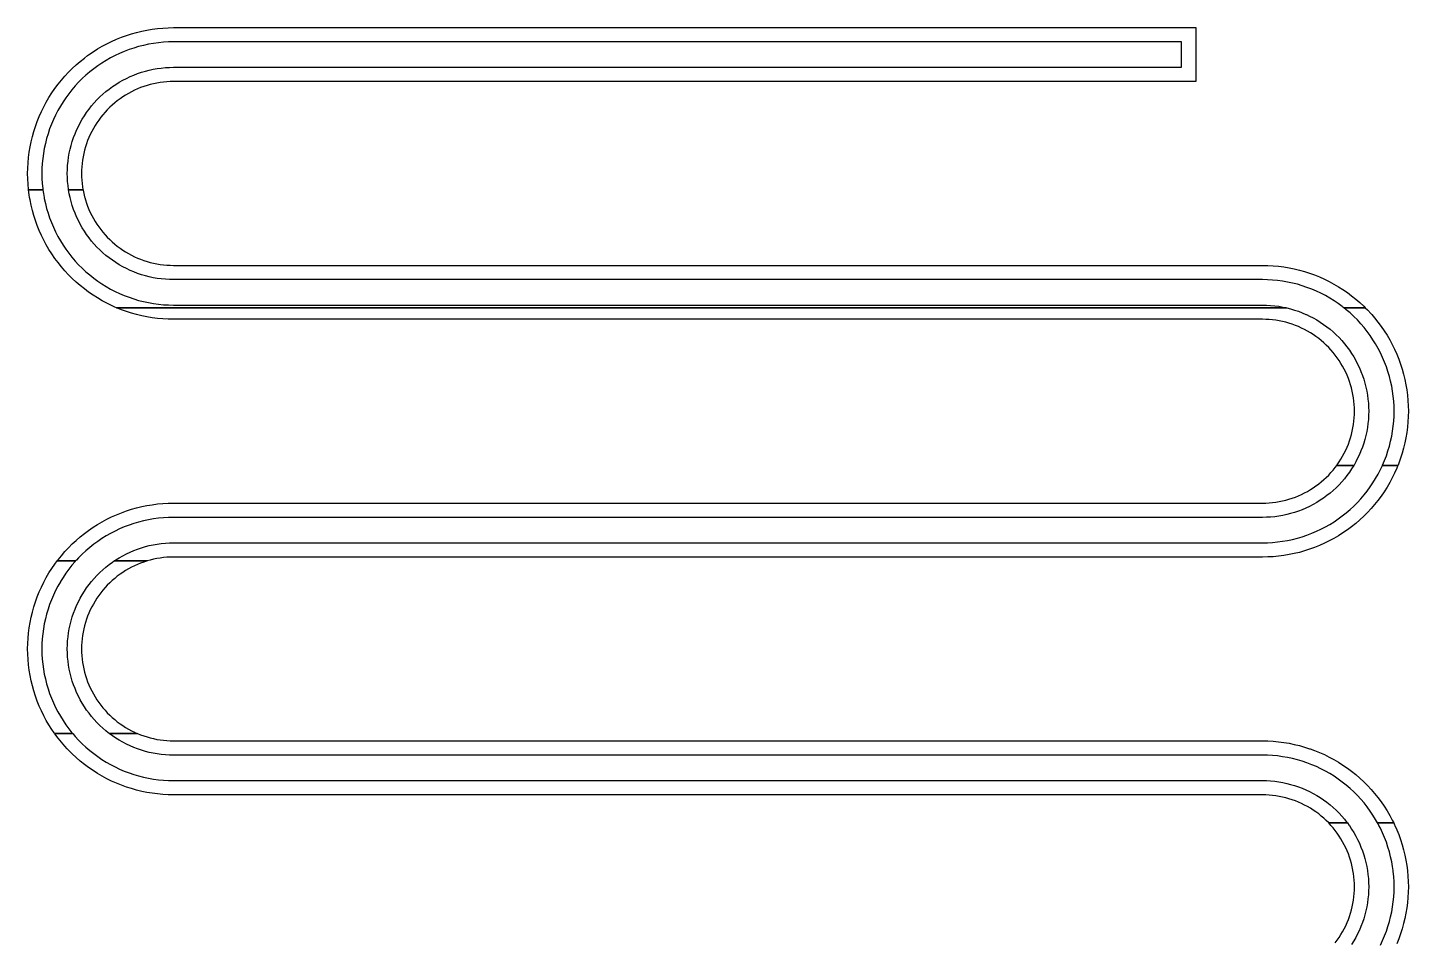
# Model space of a CAD drawing. Extents: x -4550 to 4550, y -4550 to 4550.
# Drawn here: x -1340 to -760, y 1165 to 1550 of the extents above; entities that cross this region are included whole.
import ezdxf

# ---------------------------------------------------------------- set-up
doc = ezdxf.new("R2010")
doc.units = 0
doc.layers.add('L1D0', color=3, linetype='CONTINUOUS')

msp = doc.modelspace()

# ---------------------------------------------------------------- linework, layer by layer
at = {"layer": 'L1D0'}
for points in [[(-1339.968, 1481.884), (-1339.982, 1481.99), (-1340.186, 1484.222), (-1340.309, 1486.459), (-1340.35, 1488.7), (-1340.309, 1490.941), (-1340.186, 1493.178), (-1339.982, 1495.41), (-1339.696, 1497.633), (-1339.329, 1499.843), (-1338.882, 1502.039), (-1338.355, 1504.217), (-1337.749, 1506.375), (-1337.064, 1508.509), (-1336.302, 1510.616), (-1335.463, 1512.694), (-1334.549, 1514.74), (-1333.561, 1516.752), (-1332.5, 1518.726), (-1331.368, 1520.66), (-1330.166, 1522.551), (-1328.895, 1524.397), (-1327.558, 1526.196), (-1326.157, 1527.944), (-1324.692, 1529.64), (-1323.166, 1531.281), (-1321.581, 1532.866), (-1319.94, 1534.392), (-1318.244, 1535.857), (-1316.496, 1537.258), (-1315.1, 1538.295), (-1314.697, 1538.595), (-1312.851, 1539.866), (-1310.96, 1541.068), (-1309.026, 1542.2), (-1307.052, 1543.261), (-1305.04, 1544.249), (-1302.994, 1545.163), (-1300.916, 1546.002), (-1298.809, 1546.764), (-1296.675, 1547.449), (-1294.517, 1548.055), (-1292.339, 1548.582), (-1290.143, 1549.029), (-1287.933, 1549.396), (-1285.71, 1549.682), (-1283.478, 1549.886), (-1281.241, 1550.009), (-1279, 1550.05), (-849, 1550.05), (-849, 1527.35), (-1279, 1527.35), (-1280.412, 1527.324), (-1281.821, 1527.247), (-1283.227, 1527.118), (-1284.627, 1526.938), (-1286.02, 1526.707), (-1287.404, 1526.425), (-1288.776, 1526.093), (-1290.135, 1525.711), (-1291.479, 1525.28), (-1292.807, 1524.8), (-1294.116, 1524.271), (-1295.405, 1523.696), (-1296.672, 1523.073), (-1297.916, 1522.405), (-1299.134, 1521.691), (-1300.326, 1520.934), (-1301.489, 1520.134), (-1302.622, 1519.291), (-1303.723, 1518.408), (-1304.792, 1517.485), (-1305.826, 1516.524), (-1306.824, 1515.526), (-1307.785, 1514.492), (-1308.708, 1513.423), (-1309.591, 1512.322), (-1310.434, 1511.189), (-1311.234, 1510.026), (-1311.991, 1508.834), (-1312.705, 1507.616), (-1313.373, 1506.372), (-1313.996, 1505.105), (-1314.571, 1503.816), (-1315.1, 1502.507), (-1315.58, 1501.179), (-1316.011, 1499.835), (-1316.393, 1498.476), (-1316.725, 1497.104), (-1317.007, 1495.72), (-1317.238, 1494.327), (-1317.418, 1492.927), (-1317.547, 1491.521), (-1317.624, 1490.112), (-1317.65, 1488.7), (-1317.624, 1487.288), (-1317.547, 1485.879), (-1317.418, 1484.473), (-1317.238, 1483.073), (-1317.058, 1481.99), (-1317.041, 1481.884), (-1323.127, 1481.884), (-1323.141, 1481.99), (-1323.355, 1483.579), (-1323.519, 1485.282), (-1323.617, 1486.99), (-1323.65, 1488.7), (-1323.617, 1490.41), (-1323.519, 1492.118), (-1323.355, 1493.821), (-1323.127, 1495.516), (-1322.833, 1497.201), (-1322.476, 1498.874), (-1322.054, 1500.531), (-1321.569, 1502.172), (-1321.022, 1503.792), (-1320.413, 1505.391), (-1319.743, 1506.965), (-1319.014, 1508.512), (-1318.226, 1510.03), (-1317.38, 1511.517), (-1316.478, 1512.97), (-1315.521, 1514.388), (-1315.1, 1514.963), (-1314.51, 1515.768), (-1313.447, 1517.108), (-1312.334, 1518.407), (-1311.171, 1519.662), (-1309.962, 1520.871), (-1308.707, 1522.034), (-1307.408, 1523.147), (-1306.068, 1524.21), (-1304.688, 1525.221), (-1303.27, 1526.178), (-1301.817, 1527.08), (-1300.33, 1527.926), (-1298.812, 1528.714), (-1297.265, 1529.443), (-1295.691, 1530.113), (-1294.092, 1530.722), (-1292.472, 1531.269), (-1290.831, 1531.754), (-1289.174, 1532.176), (-1287.501, 1532.533), (-1285.816, 1532.827), (-1284.121, 1533.055), (-1282.418, 1533.219), (-1280.71, 1533.317), (-1279, 1533.35), (-855, 1533.35), (-855, 1544.05), (-1279, 1544.05), (-1281.12, 1544.009), (-1283.237, 1543.888), (-1285.348, 1543.685), (-1287.449, 1543.401), (-1289.538, 1543.038), (-1291.612, 1542.594), (-1293.667, 1542.071), (-1295.7, 1541.47), (-1297.709, 1540.792), (-1299.691, 1540.037), (-1301.642, 1539.207), (-1303.56, 1538.303), (-1305.442, 1537.326), (-1307.285, 1536.277), (-1309.086, 1535.159), (-1310.844, 1533.972), (-1312.555, 1532.719), (-1314.216, 1531.402), (-1315.1, 1530.644), (-1315.826, 1530.022), (-1317.381, 1528.581), (-1318.881, 1527.081), (-1320.322, 1525.526), (-1321.702, 1523.916), (-1323.019, 1522.255), (-1324.272, 1520.544), (-1325.459, 1518.786), (-1326.577, 1516.985), (-1327.626, 1515.142), (-1328.603, 1513.26), (-1329.507, 1511.342), (-1330.337, 1509.391), (-1331.092, 1507.409), (-1331.77, 1505.4), (-1332.371, 1503.367), (-1332.894, 1501.312), (-1333.338, 1499.238), (-1333.701, 1497.149), (-1333.985, 1495.048), (-1334.188, 1492.937), (-1334.309, 1490.82), (-1334.35, 1488.7), (-1334.309, 1486.58), (-1334.188, 1484.463), (-1333.985, 1482.352), (-1333.936, 1481.99), (-1333.922, 1481.884)], [(-1302.994, 1432.237), (-1303.657, 1432.533), (-1305.04, 1433.151), (-1307.052, 1434.139), (-1309.026, 1435.2), (-1310.96, 1436.332), (-1312.851, 1437.534), (-1314.697, 1438.805), (-1316.496, 1440.142), (-1318.244, 1441.543), (-1319.94, 1443.008), (-1321.581, 1444.534), (-1323.166, 1446.119), (-1324.692, 1447.76), (-1326.157, 1449.456), (-1327.558, 1451.204), (-1328.895, 1453.003), (-1330.166, 1454.849), (-1331.368, 1456.74), (-1332.5, 1458.674), (-1333.561, 1460.648), (-1334.549, 1462.66), (-1335.463, 1464.706), (-1336.302, 1466.784), (-1337.064, 1468.891), (-1337.749, 1471.025), (-1338.355, 1473.183), (-1338.882, 1475.361), (-1339.329, 1477.557), (-1339.49, 1478.526), (-1339.696, 1479.767), (-1339.968, 1481.884), (-1333.922, 1481.884), (-1333.701, 1480.251), (-1333.401, 1478.526), (-1333.338, 1478.162), (-1332.894, 1476.088), (-1332.371, 1474.033), (-1331.77, 1472), (-1331.092, 1469.991), (-1330.337, 1468.009), (-1329.507, 1466.058), (-1328.603, 1464.14), (-1327.626, 1462.258), (-1326.577, 1460.415), (-1325.459, 1458.614), (-1324.272, 1456.856), (-1323.019, 1455.145), (-1321.702, 1453.484), (-1320.322, 1451.874), (-1318.881, 1450.319), (-1317.381, 1448.819), (-1315.826, 1447.378), (-1314.216, 1445.998), (-1312.555, 1444.681), (-1310.844, 1443.428), (-1309.086, 1442.241), (-1307.285, 1441.123), (-1305.442, 1440.074), (-1303.56, 1439.097), (-1301.642, 1438.193), (-1299.691, 1437.363), (-1297.709, 1436.608), (-1295.7, 1435.93), (-1293.667, 1435.329), (-1291.612, 1434.806), (-1289.538, 1434.362), (-1287.449, 1433.999), (-1285.348, 1433.715), (-1283.237, 1433.512), (-1281.12, 1433.391), (-1279, 1433.35), (-821, 1433.35), (-819.29, 1433.317), (-817.582, 1433.219), (-815.879, 1433.055), (-814.184, 1432.827), (-812.499, 1432.533), (-811.112, 1432.237)], [(-786.837, 1432.237), (-787.21, 1432.533), (-787.445, 1432.719), (-789.156, 1433.972), (-790.914, 1435.159), (-792.715, 1436.277), (-794.558, 1437.326), (-796.44, 1438.303), (-798.358, 1439.207), (-800.309, 1440.037), (-802.291, 1440.792), (-804.3, 1441.47), (-806.333, 1442.071), (-808.388, 1442.594), (-810.462, 1443.038), (-812.551, 1443.401), (-814.652, 1443.685), (-816.763, 1443.888), (-818.88, 1444.009), (-821, 1444.05), (-1279, 1444.05), (-1280.71, 1444.083), (-1282.418, 1444.181), (-1284.121, 1444.345), (-1285.816, 1444.573), (-1287.501, 1444.867), (-1289.174, 1445.224), (-1290.831, 1445.646), (-1292.472, 1446.131), (-1294.092, 1446.678), (-1295.691, 1447.287), (-1297.265, 1447.957), (-1298.812, 1448.686), (-1300.33, 1449.474), (-1301.817, 1450.32), (-1303.27, 1451.222), (-1304.688, 1452.179), (-1306.068, 1453.19), (-1307.408, 1454.253), (-1308.707, 1455.366), (-1309.962, 1456.529), (-1311.171, 1457.738), (-1312.334, 1458.993), (-1313.447, 1460.292), (-1314.51, 1461.632), (-1315.521, 1463.012), (-1316.478, 1464.43), (-1317.38, 1465.883), (-1318.226, 1467.37), (-1319.014, 1468.888), (-1319.743, 1470.435), (-1320.413, 1472.009), (-1321.022, 1473.608), (-1321.569, 1475.228), (-1322.054, 1476.869), (-1322.476, 1478.526), (-1322.833, 1480.199), (-1323.127, 1481.884), (-1317.041, 1481.884), (-1317.007, 1481.68), (-1316.725, 1480.296), (-1316.393, 1478.924), (-1316.281, 1478.526), (-1316.011, 1477.565), (-1315.58, 1476.221), (-1315.1, 1474.893), (-1314.571, 1473.584), (-1313.996, 1472.295), (-1313.373, 1471.028), (-1312.705, 1469.784), (-1311.991, 1468.566), (-1311.234, 1467.374), (-1310.434, 1466.211), (-1309.591, 1465.078), (-1308.708, 1463.977), (-1307.785, 1462.908), (-1306.824, 1461.874), (-1305.826, 1460.876), (-1304.792, 1459.915), (-1303.723, 1458.992), (-1302.622, 1458.109), (-1301.489, 1457.266), (-1300.326, 1456.466), (-1299.134, 1455.709), (-1297.916, 1454.995), (-1296.672, 1454.327), (-1295.405, 1453.704), (-1294.116, 1453.129), (-1292.807, 1452.6), (-1291.479, 1452.12), (-1290.135, 1451.689), (-1288.776, 1451.307), (-1287.404, 1450.975), (-1286.02, 1450.693), (-1284.627, 1450.462), (-1283.227, 1450.282), (-1281.821, 1450.153), (-1280.412, 1450.076), (-1279, 1450.05), (-821, 1450.05), (-818.759, 1450.009), (-816.522, 1449.886), (-814.29, 1449.682), (-812.067, 1449.396), (-809.857, 1449.029), (-807.661, 1448.582), (-805.483, 1448.055), (-803.325, 1447.449), (-801.191, 1446.764), (-799.084, 1446.002), (-797.006, 1445.163), (-794.96, 1444.249), (-792.948, 1443.261), (-790.974, 1442.2), (-789.04, 1441.068), (-787.149, 1439.866), (-785.303, 1438.595), (-783.504, 1437.258), (-781.756, 1435.857), (-780.06, 1434.392), (-778.419, 1432.866), (-777.79, 1432.237)], [(-789.81, 1365.883), (-789.68, 1366.058), (-789.566, 1366.211), (-788.766, 1367.374), (-788.009, 1368.566), (-787.295, 1369.784), (-786.627, 1371.028), (-786.004, 1372.295), (-785.429, 1373.584), (-784.9, 1374.893), (-784.42, 1376.221), (-783.989, 1377.565), (-783.607, 1378.924), (-783.275, 1380.296), (-782.993, 1381.68), (-782.762, 1383.073), (-782.582, 1384.473), (-782.453, 1385.879), (-782.376, 1387.288), (-782.35, 1388.7), (-782.376, 1390.112), (-782.453, 1391.521), (-782.582, 1392.927), (-782.762, 1394.327), (-782.993, 1395.72), (-783.275, 1397.104), (-783.607, 1398.476), (-783.989, 1399.835), (-784.42, 1401.179), (-784.9, 1402.507), (-785.429, 1403.816), (-786.004, 1405.105), (-786.627, 1406.372), (-787.295, 1407.616), (-788.009, 1408.834), (-788.766, 1410.026), (-789.566, 1411.189), (-790.409, 1412.322), (-791.292, 1413.423), (-792.215, 1414.492), (-793.176, 1415.526), (-794.174, 1416.524), (-795.208, 1417.485), (-796.277, 1418.408), (-797.378, 1419.291), (-798.511, 1420.134), (-799.674, 1420.934), (-800.866, 1421.691), (-802.084, 1422.405), (-803.328, 1423.073), (-804.595, 1423.696), (-805.884, 1424.271), (-807.193, 1424.8), (-808.521, 1425.28), (-809.865, 1425.711), (-811.224, 1426.093), (-812.596, 1426.425), (-813.98, 1426.707), (-815.373, 1426.938), (-816.773, 1427.118), (-818.179, 1427.247), (-819.588, 1427.324), (-821, 1427.35), (-1279, 1427.35), (-1281.241, 1427.391), (-1283.478, 1427.514), (-1285.71, 1427.718), (-1287.933, 1428.004), (-1290.143, 1428.371), (-1292.339, 1428.818), (-1294.517, 1429.345), (-1296.675, 1429.951), (-1298.809, 1430.636), (-1300.916, 1431.398), (-1302.994, 1432.237), (-811.112, 1432.237), (-810.826, 1432.176), (-809.169, 1431.754), (-807.528, 1431.269), (-805.908, 1430.722), (-804.309, 1430.113), (-802.735, 1429.443), (-802.527, 1429.345), (-801.188, 1428.714), (-799.67, 1427.926), (-798.183, 1427.08), (-796.73, 1426.178), (-795.312, 1425.221), (-793.932, 1424.21), (-792.592, 1423.147), (-791.293, 1422.034), (-790.038, 1420.871), (-788.829, 1419.662), (-787.666, 1418.407), (-786.553, 1417.108), (-785.49, 1415.768), (-784.479, 1414.388), (-783.522, 1412.97), (-782.62, 1411.517), (-781.774, 1410.03), (-780.986, 1408.512), (-780.257, 1406.965), (-779.587, 1405.391), (-778.978, 1403.792), (-778.431, 1402.172), (-777.946, 1400.531), (-777.524, 1398.874), (-777.167, 1397.201), (-776.873, 1395.516), (-776.645, 1393.821), (-776.481, 1392.118), (-776.383, 1390.41), (-776.35, 1388.7), (-776.383, 1386.99), (-776.481, 1385.282), (-776.645, 1383.579), (-776.873, 1381.884), (-777.167, 1380.199), (-777.524, 1378.526), (-777.946, 1376.869), (-778.431, 1375.228), (-778.978, 1373.608), (-779.587, 1372.009), (-780.257, 1370.435), (-780.986, 1368.888), (-781.774, 1367.37), (-782.52, 1366.058), (-782.62, 1365.883)], [(-770.575, 1365.883), (-770.493, 1366.058), (-769.663, 1368.009), (-768.908, 1369.991), (-768.23, 1372), (-767.629, 1374.033), (-767.106, 1376.088), (-766.662, 1378.162), (-766.299, 1380.251), (-766.015, 1382.352), (-765.812, 1384.463), (-765.691, 1386.58), (-765.65, 1388.7), (-765.691, 1390.82), (-765.812, 1392.937), (-766.015, 1395.048), (-766.299, 1397.149), (-766.662, 1399.238), (-767.106, 1401.312), (-767.629, 1403.367), (-768.23, 1405.4), (-768.908, 1407.409), (-769.663, 1409.391), (-770.493, 1411.342), (-771.397, 1413.26), (-772.374, 1415.142), (-773.423, 1416.985), (-774.541, 1418.786), (-775.728, 1420.544), (-776.981, 1422.255), (-778.298, 1423.916), (-779.678, 1425.526), (-781.119, 1427.081), (-782.619, 1428.581), (-783.443, 1429.345), (-784.174, 1430.022), (-785.784, 1431.402), (-786.837, 1432.237), (-777.79, 1432.237), (-776.834, 1431.281), (-775.308, 1429.64), (-775.053, 1429.345), (-773.843, 1427.944), (-772.442, 1426.196), (-771.105, 1424.397), (-769.834, 1422.551), (-768.632, 1420.66), (-767.5, 1418.726), (-766.439, 1416.752), (-765.451, 1414.74), (-764.537, 1412.694), (-763.698, 1410.616), (-762.936, 1408.509), (-762.251, 1406.375), (-761.645, 1404.217), (-761.118, 1402.039), (-760.671, 1399.843), (-760.304, 1397.633), (-760.018, 1395.41), (-759.814, 1393.178), (-759.691, 1390.941), (-759.65, 1388.7), (-759.691, 1386.459), (-759.814, 1384.222), (-760.018, 1381.99), (-760.304, 1379.767), (-760.671, 1377.557), (-761.118, 1375.361), (-761.645, 1373.183), (-762.251, 1371.025), (-762.936, 1368.891), (-763.698, 1366.784), (-763.991, 1366.058), (-764.062, 1365.883)], [(-1327.919, 1325.711), (-1327.635, 1326.093), (-1327.558, 1326.196), (-1326.157, 1327.944), (-1324.692, 1329.64), (-1323.166, 1331.281), (-1321.581, 1332.866), (-1319.94, 1334.392), (-1318.244, 1335.857), (-1316.496, 1337.258), (-1314.697, 1338.595), (-1312.851, 1339.866), (-1310.96, 1341.068), (-1309.026, 1342.2), (-1307.052, 1343.261), (-1305.04, 1344.249), (-1302.994, 1345.163), (-1300.916, 1346.002), (-1298.809, 1346.764), (-1296.675, 1347.449), (-1294.517, 1348.055), (-1292.339, 1348.582), (-1290.143, 1349.029), (-1287.933, 1349.396), (-1285.71, 1349.682), (-1283.478, 1349.886), (-1281.241, 1350.009), (-1279, 1350.05), (-821, 1350.05), (-819.588, 1350.076), (-818.179, 1350.153), (-816.773, 1350.282), (-815.373, 1350.462), (-813.98, 1350.693), (-812.596, 1350.975), (-811.224, 1351.307), (-809.865, 1351.689), (-808.521, 1352.12), (-807.193, 1352.6), (-805.884, 1353.129), (-804.595, 1353.704), (-803.328, 1354.327), (-802.084, 1354.995), (-800.866, 1355.709), (-799.674, 1356.466), (-798.511, 1357.266), (-797.877, 1357.738), (-797.378, 1358.109), (-796.277, 1358.992), (-795.208, 1359.915), (-794.174, 1360.876), (-793.176, 1361.874), (-792.215, 1362.908), (-791.292, 1363.977), (-790.409, 1365.078), (-789.81, 1365.883), (-782.62, 1365.883), (-783.522, 1364.43), (-784.479, 1363.012), (-785.49, 1361.632), (-786.553, 1360.292), (-787.666, 1358.993), (-788.829, 1357.738), (-790.038, 1356.529), (-791.293, 1355.366), (-792.592, 1354.253), (-793.932, 1353.19), (-795.312, 1352.179), (-796.73, 1351.222), (-798.183, 1350.32), (-799.67, 1349.474), (-801.188, 1348.686), (-802.735, 1347.957), (-804.309, 1347.287), (-805.908, 1346.678), (-807.528, 1346.131), (-809.169, 1345.646), (-810.826, 1345.224), (-812.499, 1344.867), (-814.184, 1344.573), (-815.879, 1344.345), (-817.582, 1344.181), (-819.29, 1344.083), (-821, 1344.05), (-1279, 1344.05), (-1281.12, 1344.009), (-1283.237, 1343.888), (-1285.348, 1343.685), (-1287.449, 1343.401), (-1289.538, 1343.038), (-1291.612, 1342.594), (-1293.667, 1342.071), (-1295.7, 1341.47), (-1297.709, 1340.792), (-1299.691, 1340.037), (-1301.642, 1339.207), (-1303.56, 1338.303), (-1305.442, 1337.326), (-1307.285, 1336.277), (-1309.086, 1335.159), (-1310.844, 1333.972), (-1312.555, 1332.719), (-1314.216, 1331.402), (-1315.826, 1330.022), (-1317.381, 1328.581), (-1318.881, 1327.081), (-1319.797, 1326.093), (-1320.151, 1325.711)], [(-1303.962, 1325.711), (-1303.396, 1326.093), (-1303.27, 1326.178), (-1301.817, 1327.08), (-1300.33, 1327.926), (-1298.812, 1328.714), (-1297.265, 1329.443), (-1295.691, 1330.113), (-1294.092, 1330.722), (-1292.472, 1331.269), (-1290.831, 1331.754), (-1289.174, 1332.176), (-1287.501, 1332.533), (-1285.816, 1332.827), (-1284.121, 1333.055), (-1282.418, 1333.219), (-1280.71, 1333.317), (-1279, 1333.35), (-821, 1333.35), (-818.88, 1333.391), (-816.763, 1333.512), (-814.652, 1333.715), (-812.551, 1333.999), (-810.462, 1334.362), (-808.388, 1334.806), (-806.333, 1335.329), (-804.3, 1335.93), (-802.291, 1336.608), (-800.309, 1337.363), (-798.358, 1338.193), (-796.44, 1339.097), (-794.558, 1340.074), (-792.715, 1341.123), (-790.914, 1342.241), (-789.156, 1343.428), (-787.445, 1344.681), (-785.784, 1345.998), (-784.174, 1347.378), (-782.619, 1348.819), (-781.119, 1350.319), (-779.678, 1351.874), (-778.298, 1353.484), (-776.981, 1355.145), (-775.728, 1356.856), (-775.132, 1357.738), (-774.541, 1358.614), (-773.423, 1360.415), (-772.374, 1362.258), (-771.397, 1364.14), (-770.575, 1365.883), (-764.062, 1365.883), (-764.537, 1364.706), (-765.451, 1362.66), (-766.439, 1360.648), (-767.5, 1358.674), (-768.048, 1357.738), (-768.632, 1356.74), (-769.834, 1354.849), (-771.105, 1353.003), (-772.442, 1351.204), (-773.843, 1349.456), (-775.308, 1347.76), (-776.834, 1346.119), (-778.419, 1344.534), (-780.06, 1343.008), (-781.756, 1341.543), (-783.504, 1340.142), (-785.303, 1338.805), (-787.149, 1337.534), (-789.04, 1336.332), (-790.974, 1335.2), (-792.948, 1334.139), (-794.96, 1333.151), (-797.006, 1332.237), (-799.084, 1331.398), (-801.191, 1330.636), (-803.325, 1329.951), (-805.483, 1329.345), (-807.661, 1328.818), (-809.857, 1328.371), (-812.067, 1328.004), (-814.29, 1327.718), (-816.522, 1327.514), (-818.759, 1327.391), (-821, 1327.35), (-1279, 1327.35), (-1280.412, 1327.324), (-1281.821, 1327.247), (-1283.227, 1327.118), (-1284.627, 1326.938), (-1286.02, 1326.707), (-1287.404, 1326.425), (-1288.776, 1326.093), (-1290.135, 1325.711)], [(-1329.024, 1253.19), (-1329.226, 1253.484), (-1330.166, 1254.849), (-1331.368, 1256.74), (-1332.5, 1258.674), (-1333.561, 1260.648), (-1334.549, 1262.66), (-1335.463, 1264.706), (-1336.302, 1266.784), (-1337.064, 1268.891), (-1337.749, 1271.025), (-1338.355, 1273.183), (-1338.882, 1275.361), (-1339.329, 1277.557), (-1339.696, 1279.767), (-1339.982, 1281.99), (-1340.186, 1284.222), (-1340.309, 1286.459), (-1340.35, 1288.7), (-1340.309, 1290.941), (-1340.186, 1293.178), (-1339.982, 1295.41), (-1339.696, 1297.633), (-1339.329, 1299.843), (-1338.882, 1302.039), (-1338.355, 1304.217), (-1337.749, 1306.375), (-1337.064, 1308.509), (-1336.302, 1310.616), (-1335.463, 1312.694), (-1334.549, 1314.74), (-1333.561, 1316.752), (-1333.37, 1317.108), (-1332.5, 1318.726), (-1331.368, 1320.66), (-1330.166, 1322.551), (-1328.895, 1324.397), (-1327.919, 1325.711), (-1320.151, 1325.711), (-1320.322, 1325.526), (-1321.702, 1323.916), (-1323.019, 1322.255), (-1324.272, 1320.544), (-1325.459, 1318.786), (-1326.501, 1317.108), (-1326.577, 1316.985), (-1327.626, 1315.142), (-1328.603, 1313.26), (-1329.507, 1311.342), (-1330.337, 1309.391), (-1331.092, 1307.409), (-1331.77, 1305.4), (-1332.371, 1303.367), (-1332.894, 1301.312), (-1333.338, 1299.238), (-1333.701, 1297.149), (-1333.985, 1295.048), (-1334.188, 1292.937), (-1334.309, 1290.82), (-1334.35, 1288.7), (-1334.309, 1286.58), (-1334.188, 1284.463), (-1333.985, 1282.352), (-1333.701, 1280.251), (-1333.338, 1278.162), (-1332.894, 1276.088), (-1332.371, 1274.033), (-1331.77, 1272), (-1331.092, 1269.991), (-1330.337, 1268.009), (-1329.507, 1266.058), (-1328.603, 1264.14), (-1327.626, 1262.258), (-1326.577, 1260.415), (-1325.459, 1258.614), (-1324.272, 1256.856), (-1323.019, 1255.145), (-1321.702, 1253.484), (-1321.45, 1253.19)], [(-1306.068, 1253.19), (-1306.439, 1253.484), (-1307.408, 1254.253), (-1308.707, 1255.366), (-1309.962, 1256.529), (-1311.171, 1257.738), (-1312.334, 1258.993), (-1313.447, 1260.292), (-1314.51, 1261.632), (-1315.521, 1263.012), (-1316.478, 1264.43), (-1317.38, 1265.883), (-1318.226, 1267.37), (-1319.014, 1268.888), (-1319.743, 1270.435), (-1320.413, 1272.009), (-1321.022, 1273.608), (-1321.569, 1275.228), (-1322.054, 1276.869), (-1322.476, 1278.526), (-1322.833, 1280.199), (-1323.127, 1281.884), (-1323.355, 1283.579), (-1323.519, 1285.282), (-1323.617, 1286.99), (-1323.65, 1288.7), (-1323.617, 1290.41), (-1323.519, 1292.118), (-1323.355, 1293.821), (-1323.127, 1295.516), (-1322.833, 1297.201), (-1322.476, 1298.874), (-1322.054, 1300.531), (-1321.569, 1302.172), (-1321.022, 1303.792), (-1320.413, 1305.391), (-1319.743, 1306.965), (-1319.014, 1308.512), (-1318.226, 1310.03), (-1317.38, 1311.517), (-1316.478, 1312.97), (-1315.521, 1314.388), (-1314.51, 1315.768), (-1313.447, 1317.108), (-1312.334, 1318.407), (-1311.171, 1319.662), (-1309.962, 1320.871), (-1308.707, 1322.034), (-1307.408, 1323.147), (-1306.068, 1324.21), (-1304.688, 1325.221), (-1303.962, 1325.711), (-1290.135, 1325.711), (-1291.479, 1325.28), (-1292.807, 1324.8), (-1294.116, 1324.271), (-1295.405, 1323.696), (-1296.672, 1323.073), (-1297.916, 1322.405), (-1299.134, 1321.691), (-1300.326, 1320.934), (-1301.489, 1320.134), (-1302.622, 1319.291), (-1303.723, 1318.408), (-1304.792, 1317.485), (-1305.198, 1317.108), (-1305.826, 1316.524), (-1306.824, 1315.526), (-1307.785, 1314.492), (-1308.708, 1313.423), (-1309.591, 1312.322), (-1310.434, 1311.189), (-1311.234, 1310.026), (-1311.991, 1308.834), (-1312.705, 1307.616), (-1313.373, 1306.372), (-1313.996, 1305.105), (-1314.571, 1303.816), (-1315.1, 1302.507), (-1315.58, 1301.179), (-1316.011, 1299.835), (-1316.393, 1298.476), (-1316.725, 1297.104), (-1317.007, 1295.72), (-1317.238, 1294.327), (-1317.418, 1292.927), (-1317.547, 1291.521), (-1317.624, 1290.112), (-1317.65, 1288.7), (-1317.624, 1287.288), (-1317.547, 1285.879), (-1317.418, 1284.473), (-1317.238, 1283.073), (-1317.007, 1281.68), (-1316.725, 1280.296), (-1316.393, 1278.924), (-1316.011, 1277.565), (-1315.58, 1276.221), (-1315.1, 1274.893), (-1314.571, 1273.584), (-1313.996, 1272.295), (-1313.373, 1271.028), (-1312.705, 1269.784), (-1311.991, 1268.566), (-1311.234, 1267.374), (-1310.434, 1266.211), (-1309.591, 1265.078), (-1308.708, 1263.977), (-1307.785, 1262.908), (-1306.824, 1261.874), (-1305.826, 1260.876), (-1304.792, 1259.915), (-1303.723, 1258.992), (-1302.622, 1258.109), (-1301.489, 1257.266), (-1300.326, 1256.466), (-1299.134, 1255.709), (-1297.916, 1254.995), (-1296.672, 1254.327), (-1295.405, 1253.704), (-1294.912, 1253.484), (-1294.253, 1253.19)], [(-793.176, 1215.526), (-794.174, 1216.524), (-795.208, 1217.485), (-796.277, 1218.408), (-797.378, 1219.291), (-798.511, 1220.134), (-799.674, 1220.934), (-800.866, 1221.691), (-802.084, 1222.405), (-803.328, 1223.073), (-804.595, 1223.696), (-805.884, 1224.271), (-807.193, 1224.8), (-808.521, 1225.28), (-809.865, 1225.711), (-811.224, 1226.093), (-812.596, 1226.425), (-813.98, 1226.707), (-815.373, 1226.938), (-816.773, 1227.118), (-818.179, 1227.247), (-819.588, 1227.324), (-821, 1227.35), (-1279, 1227.35), (-1281.241, 1227.391), (-1283.478, 1227.514), (-1285.71, 1227.718), (-1287.933, 1228.004), (-1290.143, 1228.371), (-1292.339, 1228.818), (-1294.517, 1229.345), (-1296.675, 1229.951), (-1298.809, 1230.636), (-1300.916, 1231.398), (-1302.994, 1232.237), (-1305.04, 1233.151), (-1307.052, 1234.139), (-1309.026, 1235.2), (-1310.96, 1236.332), (-1312.851, 1237.534), (-1314.697, 1238.805), (-1316.496, 1240.142), (-1318.244, 1241.543), (-1319.94, 1243.008), (-1321.581, 1244.534), (-1323.166, 1246.119), (-1323.686, 1246.678), (-1324.692, 1247.76), (-1326.157, 1249.456), (-1327.558, 1251.204), (-1328.895, 1253.003), (-1328.982, 1253.129), (-1329.024, 1253.19), (-1321.45, 1253.19), (-1321.398, 1253.129), (-1320.322, 1251.874), (-1318.881, 1250.319), (-1317.381, 1248.819), (-1315.826, 1247.378), (-1315.009, 1246.678), (-1314.216, 1245.998), (-1312.555, 1244.681), (-1310.844, 1243.428), (-1309.086, 1242.241), (-1307.285, 1241.123), (-1305.442, 1240.074), (-1303.56, 1239.097), (-1301.642, 1238.193), (-1299.691, 1237.363), (-1297.709, 1236.608), (-1295.7, 1235.93), (-1293.667, 1235.329), (-1291.612, 1234.806), (-1289.538, 1234.362), (-1287.449, 1233.999), (-1285.348, 1233.715), (-1283.237, 1233.512), (-1281.12, 1233.391), (-1279, 1233.35), (-821, 1233.35), (-819.29, 1233.317), (-817.582, 1233.219), (-815.879, 1233.055), (-814.184, 1232.827), (-812.499, 1232.533), (-810.826, 1232.176), (-809.169, 1231.754), (-807.528, 1231.269), (-805.908, 1230.722), (-804.309, 1230.113), (-802.735, 1229.443), (-801.188, 1228.714), (-799.67, 1227.926), (-798.183, 1227.08), (-796.73, 1226.178), (-795.312, 1225.221), (-793.932, 1224.21), (-792.592, 1223.147), (-791.293, 1222.034), (-790.038, 1220.871), (-788.829, 1219.662), (-787.666, 1218.407), (-786.553, 1217.108), (-785.49, 1215.768), (-785.313, 1215.526)], [(-772.593, 1215.526), (-773.423, 1216.985), (-774.541, 1218.786), (-775.728, 1220.544), (-776.981, 1222.255), (-778.298, 1223.916), (-779.678, 1225.526), (-781.119, 1227.081), (-782.619, 1228.581), (-784.174, 1230.022), (-785.784, 1231.402), (-787.445, 1232.719), (-789.156, 1233.972), (-790.914, 1235.159), (-792.715, 1236.277), (-794.558, 1237.326), (-796.44, 1238.303), (-798.358, 1239.207), (-800.309, 1240.037), (-802.291, 1240.792), (-804.3, 1241.47), (-806.333, 1242.071), (-808.388, 1242.594), (-810.462, 1243.038), (-812.551, 1243.401), (-814.652, 1243.685), (-816.763, 1243.888), (-818.88, 1244.009), (-821, 1244.05), (-1279, 1244.05), (-1280.71, 1244.083), (-1282.418, 1244.181), (-1284.121, 1244.345), (-1285.816, 1244.573), (-1287.501, 1244.867), (-1289.174, 1245.224), (-1290.831, 1245.646), (-1292.472, 1246.131), (-1294.092, 1246.678), (-1295.691, 1247.287), (-1297.265, 1247.957), (-1298.812, 1248.686), (-1300.33, 1249.474), (-1301.817, 1250.32), (-1303.27, 1251.222), (-1304.688, 1252.179), (-1305.985, 1253.129), (-1306.068, 1253.19), (-1294.253, 1253.19), (-1294.116, 1253.129), (-1292.807, 1252.6), (-1291.479, 1252.12), (-1290.135, 1251.689), (-1288.776, 1251.307), (-1287.404, 1250.975), (-1286.02, 1250.693), (-1284.627, 1250.462), (-1283.227, 1250.282), (-1281.821, 1250.153), (-1280.412, 1250.076), (-1279, 1250.05), (-821, 1250.05), (-818.759, 1250.009), (-816.522, 1249.886), (-814.29, 1249.682), (-812.067, 1249.396), (-809.857, 1249.029), (-807.661, 1248.582), (-805.483, 1248.055), (-803.325, 1247.449), (-801.191, 1246.764), (-800.953, 1246.678), (-799.084, 1246.002), (-797.006, 1245.163), (-794.96, 1244.249), (-792.948, 1243.261), (-790.974, 1242.2), (-789.04, 1241.068), (-787.149, 1239.866), (-785.303, 1238.595), (-783.504, 1237.258), (-781.756, 1235.857), (-780.06, 1234.392), (-778.419, 1232.866), (-776.834, 1231.281), (-775.308, 1229.64), (-773.843, 1227.944), (-772.442, 1226.196), (-771.105, 1224.397), (-769.834, 1222.551), (-768.632, 1220.66), (-767.5, 1218.726), (-766.439, 1216.752), (-765.837, 1215.526)]]:
    msp.add_lwpolyline(points, close=True, dxfattribs=at)
for points in [[(-790.409, 1165.078), (-789.566, 1166.211), (-788.766, 1167.374), (-788.009, 1168.566), (-787.295, 1169.784), (-786.627, 1171.028), (-786.004, 1172.295), (-785.429, 1173.584), (-784.9, 1174.893), (-784.42, 1176.221), (-783.989, 1177.565), (-783.607, 1178.924), (-783.275, 1180.296), (-782.993, 1181.68), (-782.762, 1183.073), (-782.582, 1184.473), (-782.453, 1185.879), (-782.376, 1187.288), (-782.35, 1188.7), (-782.376, 1190.112), (-782.453, 1191.521), (-782.582, 1192.927), (-782.762, 1194.327), (-782.959, 1195.516), (-782.993, 1195.72), (-783.275, 1197.104), (-783.607, 1198.476), (-783.989, 1199.835), (-784.42, 1201.179), (-784.9, 1202.507), (-785.429, 1203.816), (-786.004, 1205.105), (-786.627, 1206.372), (-787.295, 1207.616), (-788.009, 1208.834), (-788.766, 1210.026), (-789.566, 1211.189), (-790.409, 1212.322), (-791.292, 1213.423), (-792.215, 1214.492), (-793.176, 1215.526), (-785.313, 1215.526), (-784.555, 1214.492), (-784.479, 1214.388), (-783.522, 1212.97), (-782.62, 1211.517), (-781.774, 1210.03), (-780.986, 1208.512), (-780.257, 1206.965), (-779.587, 1205.391), (-778.978, 1203.792), (-778.431, 1202.172), (-777.946, 1200.531), (-777.524, 1198.874), (-777.167, 1197.201), (-776.873, 1195.516), (-776.645, 1193.821), (-776.481, 1192.118), (-776.383, 1190.41), (-776.35, 1188.7), (-776.383, 1186.99), (-776.481, 1185.282), (-776.645, 1183.579), (-776.873, 1181.884), (-777.167, 1180.199), (-777.524, 1178.526), (-777.946, 1176.869), (-778.431, 1175.228), (-778.978, 1173.608), (-779.587, 1172.009), (-780.257, 1170.435), (-780.986, 1168.888), (-781.774, 1167.37), (-782.62, 1165.883), (-783.522, 1164.43)], [(-771.397, 1164.14), (-770.493, 1166.058), (-769.663, 1168.009), (-768.908, 1169.991), (-768.23, 1172), (-767.629, 1174.033), (-767.106, 1176.088), (-766.662, 1178.162), (-766.299, 1180.251), (-766.015, 1182.352), (-765.812, 1184.463), (-765.691, 1186.58), (-765.65, 1188.7), (-765.691, 1190.82), (-765.812, 1192.937), (-766.015, 1195.048), (-766.078, 1195.516), (-766.299, 1197.149), (-766.662, 1199.238), (-767.106, 1201.312), (-767.629, 1203.367), (-768.23, 1205.4), (-768.908, 1207.409), (-769.663, 1209.391), (-770.493, 1211.342), (-771.397, 1213.26), (-772.037, 1214.492), (-772.374, 1215.142), (-772.593, 1215.526), (-765.837, 1215.526), (-765.451, 1214.74), (-765.34, 1214.492), (-764.537, 1212.694), (-763.698, 1210.616), (-762.936, 1208.509), (-762.251, 1206.375), (-761.645, 1204.217), (-761.118, 1202.039), (-760.671, 1199.843), (-760.304, 1197.633), (-760.032, 1195.516), (-760.018, 1195.41), (-759.814, 1193.178), (-759.691, 1190.941), (-759.65, 1188.7), (-759.691, 1186.459), (-759.814, 1184.222), (-760.018, 1181.99), (-760.304, 1179.767), (-760.671, 1177.557), (-761.118, 1175.361), (-761.645, 1173.183), (-762.251, 1171.025), (-762.936, 1168.891), (-763.698, 1166.784), (-764.537, 1164.706)]]:
    msp.add_lwpolyline(points, dxfattribs=at)

doc.saveas('drawing.dxf')
